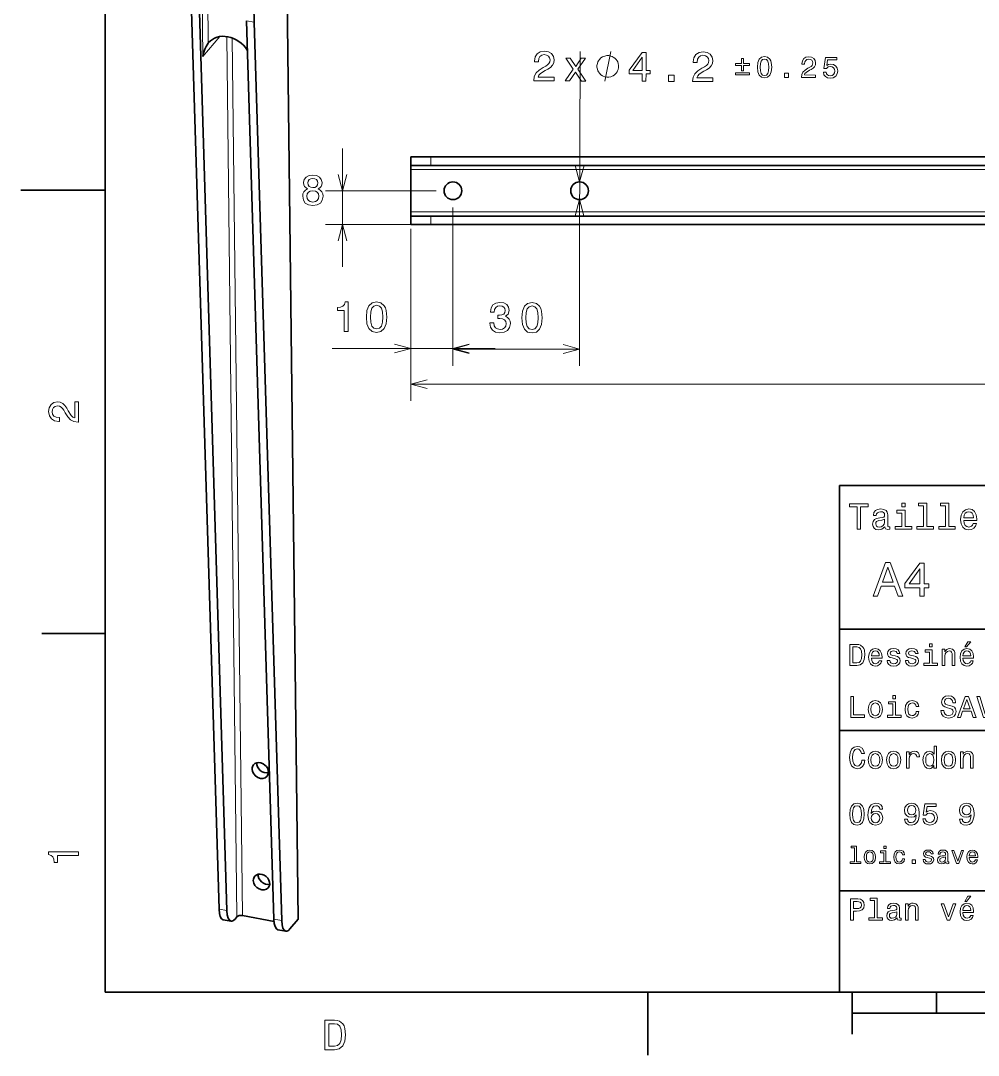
# Model space of a CAD drawing. Extents: x 0 to 297, y 0 to 210.
# Drawn here: x 0 to 113.5, y 2.5 to 125.1 of the extents above; entities that cross this region are included whole.
import ezdxf

# ---------------------------------------------------------------- set-up
doc = ezdxf.new("R2010")
doc.units = 0

msp = doc.modelspace()

# ---------------------------------------------------------------- linework, layer by layer
at = {"color": 7, "lineweight": 35}
for p, q in [((10, 200), (10, 10)), ((32.856327, 18.620171), (31.555763, 130.494446)), ((20.242847, 126.279114), (23.504005, 19.819054)), ((24.431332, 19.650246), (21.170172, 126.110298)), ((26.734121, 125.097412), (29.995281, 18.63736)), ((27.661446, 124.928604), (30.922606, 18.468544)), ((172.163895, 108.948166), (48.603806, 108.948166)), ((48.603806, 107.948166), (172.163895, 107.948166)), ((172.163895, 101.948166), (48.603806, 101.948166)), ((172.163895, 100.948166), (48.603806, 100.948166)), ((97, 10), (97, 70)), ((97, 70), (287, 70)), ((97, 53), (162, 53)), ((97, 41), (162, 41)), ((97, 22), (162, 22)), ((10, 10), (287, 10)), ((97, 10), (287, 10)), ((98.5, 7.5), (198.5, 7.5))]:
    msp.add_line(p, q, dxfattribs=at)
at = {"color": 7, "lineweight": 13, "ltscale": 0.347411}
msp.add_line((21.4259, 134.738647), (21.587439, 120.843155), dxfattribs=at)
at = {"color": 7, "lineweight": 13, "ltscale": 0.274851}
msp.add_line((22.093382, 133.433807), (22.22118, 122.440514), dxfattribs=at)
at = {"color": 7, "lineweight": 13, "ltscale": 0.023564}
for p, q in [((27.661446, 124.928604), (26.734121, 125.097412)), ((24.431332, 19.650246), (23.504005, 19.819054)), ((30.922606, 18.468544), (29.995281, 18.63736))]:
    msp.add_line(p, q, dxfattribs=at)
at = {"color": 7, "lineweight": 13, "ltscale": 0.077708}
msp.add_line((23.594172, 123.216911), (21.587439, 120.843155), dxfattribs=at)
at = {"color": 7, "lineweight": 13}
for p, q in [((24.40427, 123.219917), (25.616819, 18.916779)), ((25.058506, 123.054474), (26.26754, 19.053642)), ((66.185791, 98.898224), (66.282204, 121.449287)), ((165.711655, 107.448166), (46.211655, 107.448166)), ((46.211655, 102.448166), (165.711655, 102.448166)), ((46.211655, 100.448166), (46.211655, 80.039619)), ((209.211655, 82.039619), (46.211655, 82.039619))]:
    msp.add_line(p, q, dxfattribs=at)
at = {"color": 7, "lineweight": 13, "ltscale": 0.35}
msp.add_line((38.131149, 95.948166), (38.131149, 109.948166), dxfattribs=at)
at = {"color": 7, "lineweight": 35, "ltscale": 0.059804}
for p, q in [((48.603806, 108.948166), (46.211655, 108.948166)), ((46.211655, 107.948166), (48.603806, 107.948166)), ((48.603806, 101.948166), (46.211655, 101.948166)), ((48.603806, 100.948166), (46.211655, 100.948166))]:
    msp.add_line(p, q, dxfattribs=at)
at = {"color": 7, "lineweight": 35, "ltscale": 0.025}
for p, q in [((46.211655, 107.948166), (46.211655, 108.948166)), ((46.211655, 100.948166), (46.211655, 101.948166))]:
    msp.add_line(p, q, dxfattribs=at)
at = {"color": 7, "lineweight": 35, "ltscale": 0.0125}
for p, q in [((46.211655, 107.448166), (46.211655, 107.948166)), ((46.211655, 101.948166), (46.211655, 102.448166))]:
    msp.add_line(p, q, dxfattribs=at)
at = {"color": 7, "lineweight": 13, "ltscale": 0.025}
for p, q in [((48.603806, 107.948166), (48.603806, 108.948166)), ((48.603806, 100.948166), (48.603806, 101.948166))]:
    msp.add_line(p, q, dxfattribs=at)
at = {"color": 7, "lineweight": 35, "ltscale": 0.125}
for p, q in [((46.211655, 102.448166), (46.211655, 107.448166)), ((98.5, 10), (98.5, 5))]:
    msp.add_line(p, q, dxfattribs=at)
at = {"color": 7, "lineweight": 35, "ltscale": 0.25}
msp.add_line((10, 105), (0, 105), dxfattribs=at)
at = {"color": 7, "lineweight": 13, "ltscale": 0.327013}
msp.add_line((49.211655, 104.948166), (36.131149, 104.948166), dxfattribs=at)
at = {"color": 7, "lineweight": 13, "ltscale": 0.467152}
msp.add_line((51.211655, 102.948166), (51.211655, 84.262085), dxfattribs=at)
at = {"color": 7, "lineweight": 13, "ltscale": 0.468916}
for p, q in [((51.211655, 102.948166), (51.211655, 84.191544)), ((66.211655, 102.948166), (66.211655, 84.191544))]:
    msp.add_line(p, q, dxfattribs=at)
at = {"color": 7, "lineweight": 13, "ltscale": 0.261816}
msp.add_line((46.603806, 100.948166), (36.131149, 100.948166), dxfattribs=at)
at = {"color": 7, "lineweight": 13, "ltscale": 0.404652}
msp.add_line((46.211655, 100.448166), (46.211655, 84.262085), dxfattribs=at)
at = {"color": 7, "lineweight": 13, "ltscale": 0.482454}
msp.add_line((56.211655, 86.262085), (36.913483, 86.262085), dxfattribs=at)
at = {"color": 7, "lineweight": 13, "ltscale": 0.375}
msp.add_line((66.211655, 86.191544), (51.211655, 86.191544), dxfattribs=at)
at = {"color": 7, "lineweight": 35, "ltscale": 0.1875}
for p, q in [((10, 52.5), (2.5, 52.5)), ((74.300003, 10), (74.300003, 2.5))]:
    msp.add_line(p, q, dxfattribs=at)
at = {"color": 7, "lineweight": 35, "ltscale": 0.023564}
for p, q in [((24.916933, 18.390968), (23.989609, 18.559784)), ((31.408209, 17.209274), (30.480885, 17.37809))]:
    msp.add_line(p, q, dxfattribs=at)
at = {"color": 7, "lineweight": 35, "ltscale": 0.008774}
msp.add_line((25.390245, 18.648766), (25.616819, 18.916779), dxfattribs=at)
at = {"color": 7, "lineweight": 35, "ltscale": 0.095134}
msp.add_line((30.011372, 18.372101), (26.26754, 19.053642), dxfattribs=at)
at = {"color": 7, "lineweight": 35, "ltscale": 0.037748}
msp.add_line((31.881519, 17.467072), (32.856327, 18.620171), dxfattribs=at)
at = {"color": 7, "lineweight": 35, "ltscale": 0.0625}
msp.add_line((108.5, 10), (108.5, 7.5), dxfattribs=at)
at = {"color": 7, "lineweight": 35}
msp.add_lwpolyline([(22.22118, 122.440514), (22.084684, 122.247276), (21.960712, 122.032837), (21.815189, 121.715347), (21.700294, 121.379311), (21.6341, 121.113838), (21.587439, 120.843155)], dxfattribs=at)
at = {"color": 7, "lineweight": 13}
for points in [[(60.7827, 117.972771), (63.188301, 117.962486), (63.190155, 118.396194), (61.288872, 118.404327), (61.39579, 118.6409), (61.578186, 118.836807), (62.139511, 119.192482), (62.437706, 119.342506), (62.771484, 119.557938), (63.00959, 119.80909), (63.147026, 120.106049), (63.198906, 120.443726), (63.114983, 120.867722), (62.879379, 121.201584), (62.517174, 121.414955), (62.048477, 121.492607), (61.563965, 121.408943), (61.194801, 121.173485), (60.956154, 120.796257), (60.873329, 120.297333), (60.873032, 120.226723), (61.331955, 120.224762), (61.33213, 120.265106), (61.378983, 120.607849), (61.516228, 120.859428), (61.733772, 121.019882), (62.021477, 121.074127), (62.313766, 121.022446), (62.530083, 120.895439), (62.670448, 120.698151), (62.719826, 120.450821), (62.683533, 120.218987), (62.586868, 120.022713), (62.424751, 119.851929), (62.202209, 119.701584), (61.903969, 119.541473), (61.408401, 119.230911), (61.058998, 118.899551), (60.850502, 118.496979), (60.782768, 117.9879)], [(79.593292, 117.892349), (81.998894, 117.882065), (82.000748, 118.315781), (80.099464, 118.323906), (80.206383, 118.560486), (80.388779, 118.756393), (80.950104, 119.112068), (81.248299, 119.262085), (81.582077, 119.477524), (81.820183, 119.728668), (81.957619, 120.025635), (82.009499, 120.363312), (81.925575, 120.787308), (81.689972, 121.12117), (81.327766, 121.334534), (80.85907, 121.412186), (80.374557, 121.328522), (80.005394, 121.093063), (79.766747, 120.715843), (79.683922, 120.216911), (79.683624, 120.146309), (80.142548, 120.144348), (80.142723, 120.184692), (80.189575, 120.527435), (80.32682, 120.779007), (80.544365, 120.939461), (80.832069, 120.993713), (81.124359, 120.942024), (81.340675, 120.815018), (81.481041, 120.617737), (81.530418, 120.370399), (81.494125, 120.138565), (81.397461, 119.942291), (81.235344, 119.771515), (81.012802, 119.62117), (80.714561, 119.46106), (80.218994, 119.15049), (79.869591, 118.81913), (79.661095, 118.416557), (79.593361, 117.907478)], [(65.028053, 117.95462), (65.728516, 119.005669), (66.440147, 117.948586), (66.974724, 117.946297), (66.012405, 119.347397), (66.930824, 120.654724), (66.41642, 120.656921), (65.751556, 119.676323), (65.095108, 120.662567), (64.570618, 120.66481), (65.462677, 119.344704), (64.508606, 117.956841)], [(70.841339, 119.679779), (70.841835, 119.796448), (70.7845, 120.030029), (70.726921, 120.205276), (70.669083, 120.322189), (70.553169, 120.497688), (70.378914, 120.673431), (70.204414, 120.790848), (70.087997, 120.849678), (69.913254, 120.90876), (69.680168, 120.968094), (69.563507, 120.96859), (69.446838, 120.969086), (69.213257, 120.911751), (69.03801, 120.854172), (68.921097, 120.796333), (68.745598, 120.68042), (68.569855, 120.506165), (68.452438, 120.331665), (68.393608, 120.215248), (68.334526, 120.040504), (68.275192, 119.807419), (68.274696, 119.690758), (68.2742, 119.574089), (68.331535, 119.340508), (68.389114, 119.16526), (68.446953, 119.048347), (68.562866, 118.872849), (68.737122, 118.697105), (68.911621, 118.579689), (69.028038, 118.520859), (69.202782, 118.461777), (69.435867, 118.402443), (69.552528, 118.401947), (69.669197, 118.401451), (69.902779, 118.458786), (70.078026, 118.516365), (70.194939, 118.574203), (70.370438, 118.690117), (70.546188, 118.864372), (70.663597, 119.038872), (70.722427, 119.155289), (70.781509, 119.330032), (70.840843, 119.563118)], [(73.629219, 117.917847), (74.083107, 117.915901), (74.086815, 118.783333), (74.58609, 118.781197), (74.587814, 119.184654), (74.088539, 119.18679), (74.097748, 121.340225), (73.638817, 121.342186), (72.096657, 119.235649), (72.094757, 118.791847), (73.632927, 118.785271)], [(72.520111, 119.193489), (73.641357, 120.757156), (73.634651, 119.188728)], [(85.386383, 119.162186), (85.629967, 119.161148), (85.632584, 119.771873), (86.331566, 119.76889), (86.332588, 120.008942), (85.633606, 120.011932), (85.6362, 120.619133), (85.392616, 120.620171), (85.390022, 120.01297), (84.691032, 120.015961), (84.69001, 119.775902), (85.388992, 119.772919)], [(87.276169, 119.581276), (87.326759, 119.026802), (87.49099, 118.630707), (87.75473, 118.389519), (88.121536, 118.310287), (88.485481, 118.386398), (88.751274, 118.62532), (88.915359, 119.020012), (88.974213, 119.574013), (88.920082, 120.124969), (88.853943, 120.344131), (88.759399, 120.524582), (88.495659, 120.76577), (88.132393, 120.848518), (87.7649, 120.76889), (87.499092, 120.526436), (87.331482, 120.13176)], [(87.615074, 119.579826), (87.645142, 120.006859), (87.734711, 120.313614), (87.894341, 120.492973), (88.131134, 120.555511), (88.363861, 120.490967), (88.52195, 120.310249), (88.608894, 120.002739), (88.635307, 119.575462), (88.605225, 119.144897), (88.515656, 118.838142), (88.356026, 118.658783), (88.12278, 118.599762), (87.886505, 118.660789), (87.728416, 118.841507), (87.641472, 119.149017)], [(92.490845, 118.362213), (94.174759, 118.355011), (94.176056, 118.658615), (92.845161, 118.664307), (92.920006, 118.82991), (93.047684, 118.967041), (93.440613, 119.216011), (93.649345, 119.32103), (93.882988, 119.471832), (94.049667, 119.647636), (94.145874, 119.855515), (94.182182, 120.091888), (94.123436, 120.38868), (93.958511, 120.622383), (93.704971, 120.771744), (93.376884, 120.826096), (93.037727, 120.767532), (92.779312, 120.602715), (92.612259, 120.338654), (92.554283, 119.989403), (92.55407, 119.93998), (92.87532, 119.938606), (92.875443, 119.96685), (92.908241, 120.206772), (93.004311, 120.382874), (93.156593, 120.495193), (93.357986, 120.533165), (93.562584, 120.496986), (93.714012, 120.408081), (93.812263, 120.269981), (93.846832, 120.096848), (93.821426, 119.934563), (93.753761, 119.797173), (93.640282, 119.677628), (93.484497, 119.572388), (93.275734, 119.460312), (92.928833, 119.242912), (92.68425, 119.010956), (92.538307, 118.729156), (92.490891, 118.372803)], [(95.094643, 118.990067), (95.171066, 118.700256), (95.343086, 118.473579), (95.596657, 118.331284), (95.921211, 118.276939), (96.278038, 118.338959), (96.557663, 118.51075), (96.735352, 118.785355), (96.803932, 119.138092), (96.745323, 119.46666), (96.576973, 119.72509), (96.31292, 119.892143), (95.970741, 119.953621), (95.705795, 119.912392), (95.500542, 119.796768), (95.602211, 120.456497), (96.6754, 120.451904), (96.676636, 120.741386), (95.36692, 120.746986), (95.167206, 119.448692), (95.449623, 119.447487), (95.65509, 119.612534), (95.91658, 119.671425), (96.142349, 119.63163), (96.31485, 119.517921), (96.423546, 119.344475), (96.461426, 119.121902), (96.421646, 118.899666), (96.307938, 118.727165), (96.134491, 118.618469), (95.911919, 118.580589), (95.724922, 118.606102), (95.580528, 118.687912), (95.475166, 118.815453), (95.422951, 118.988663)], [(84.686371, 118.925117), (84.685333, 118.681534), (86.326889, 118.674515), (86.327927, 118.918106)], [(76.739861, 117.904549), (77.435814, 117.901573), (77.439026, 118.653008), (76.743073, 118.655983)], [(90.493446, 118.37075), (90.980614, 118.368668), (90.982864, 118.894676), (90.495689, 118.896759)], [(33.987793, 105.170876), (33.730591, 105.029671), (33.554077, 104.832977), (33.443115, 104.585861), (33.407822, 104.288315), (33.48851, 103.839462), (33.720505, 103.491486), (34.09874, 103.269577), (34.613144, 103.183846), (35.122513, 103.269577), (35.500763, 103.491486), (35.732742, 103.839462), (35.818481, 104.288315), (35.778137, 104.585861), (35.672226, 104.832977), (35.490677, 105.029671), (35.23851, 105.170876), (35.440247, 105.291916), (35.581451, 105.458344), (35.667191, 105.660072), (35.697449, 105.907188), (35.616745, 106.265259), (35.404938, 106.552719), (35.061996, 106.739319), (34.613144, 106.809929), (34.159256, 106.739319), (33.816315, 106.552719), (33.599457, 106.265259), (33.523819, 105.907188), (33.549026, 105.660072), (33.634766, 105.458344)], [(34.002914, 105.866844), (34.043259, 106.088745), (34.164307, 106.260216), (34.355942, 106.366119), (34.613144, 106.406471), (34.865311, 106.366119), (35.056961, 106.260216), (35.177994, 106.088745), (35.223373, 105.866844), (35.177994, 105.6399), (35.056961, 105.463387), (34.865311, 105.347389), (34.613144, 105.312088), (34.355942, 105.352432), (34.164307, 105.463387), (34.043259, 105.6399)], [(33.891968, 104.298401), (33.937363, 104.565689), (34.083618, 104.767418), (34.310562, 104.898544), (34.613144, 104.943932), (34.910706, 104.898544), (35.13765, 104.767418), (35.283905, 104.565689), (35.334335, 104.298401), (35.283905, 104.010933), (35.13765, 103.794075), (34.910706, 103.652863), (34.613144, 103.607475), (34.310562, 103.652863), (34.083618, 103.794075), (33.937363, 104.010933)], [(38.340714, 88.262085), (38.799652, 88.262085), (38.799652, 91.787308), (38.456711, 91.787308), (38.365936, 91.479668), (38.184372, 91.272896), (37.906998, 91.151855), (37.523712, 91.111511), (37.523712, 90.753441), (38.340714, 90.753441)], [(40.952103, 89.971741), (41.02774, 89.179955), (41.264786, 88.615112), (41.643021, 88.272171), (42.167511, 88.161224), (42.686966, 88.272171), (43.065216, 88.615112), (43.297195, 89.179955), (43.377899, 89.971741), (43.297195, 90.758484), (43.201385, 91.071167), (43.065216, 91.328369), (42.686966, 91.67131), (42.167511, 91.787308), (41.643021, 91.67131), (41.264786, 91.323326), (41.02774, 90.758484)], [(41.436249, 89.971741), (41.476593, 90.58197), (41.602676, 91.020737), (41.82962, 91.277939), (42.167511, 91.368713), (42.500366, 91.277939), (42.72731, 91.020737), (42.853394, 90.58197), (42.893738, 89.971741), (42.853394, 89.356468), (42.72731, 88.917709), (42.500366, 88.6605), (42.167511, 88.574768), (41.82962, 88.6605), (41.602676, 88.917709), (41.476593, 89.356468)], [(55.572746, 89.29097), (55.572746, 89.255669), (55.653442, 88.771515), (55.890472, 88.408401), (56.263672, 88.176414), (56.757904, 88.090683), (57.282402, 88.176414), (57.675774, 88.398315), (57.927933, 88.751343), (58.018715, 89.205238), (57.978371, 89.502785), (57.867416, 89.744858), (57.68586, 89.931458), (57.443787, 90.067627), (57.771599, 90.339958), (57.887589, 90.773682), (57.811943, 91.167053), (57.595085, 91.4646), (57.242058, 91.651199), (56.757904, 91.716766), (56.304016, 91.63607), (55.956032, 91.414169), (55.729088, 91.061142), (55.653442, 90.592125), (55.653442, 90.556824), (56.102287, 90.556824), (56.142632, 90.879585), (56.273758, 91.111572), (56.485573, 91.252785), (56.783119, 91.303215), (57.045372, 91.262871), (57.237015, 91.156967), (57.353004, 90.985497), (57.398399, 90.75351), (57.353004, 90.506386), (57.231972, 90.339958), (57.020157, 90.239098), (56.732689, 90.208839), (56.536003, 90.213882), (56.536003, 89.815468), (56.783119, 89.825554), (57.100845, 89.780167), (57.337875, 89.659126), (57.479088, 89.46244), (57.529518, 89.205238), (57.474045, 88.912727), (57.327789, 88.695869), (57.095802, 88.5597), (56.78817, 88.514313), (56.470444, 88.564743), (56.238457, 88.716042), (56.092201, 88.958115), (56.036728, 89.29097)], [(59.36425, 89.901199), (59.439896, 89.109413), (59.676926, 88.544571), (60.055168, 88.20163), (60.579666, 88.090683), (61.099113, 88.20163), (61.477356, 88.544571), (61.709351, 89.109413), (61.790039, 89.901199), (61.709351, 90.687943), (61.613525, 91.000626), (61.477356, 91.257828), (61.099113, 91.600769), (60.579666, 91.716766), (60.055168, 91.600769), (59.676926, 91.252785), (59.439896, 90.687943)], [(59.848396, 89.901199), (59.888741, 90.511429), (60.014824, 90.950195), (60.241768, 91.207397), (60.579666, 91.298172), (60.912521, 91.207397), (61.139465, 90.950195), (61.265541, 90.511429), (61.305893, 89.901199), (61.265541, 89.285927), (61.139465, 88.847168), (60.912521, 88.589958), (60.579666, 88.504227), (60.241768, 88.589958), (60.014824, 88.847168), (59.888741, 89.285927)], [(6.833213, 77.519447), (6.833213, 79.925072), (6.399496, 79.925072), (6.399496, 78.023773), (6.162464, 78.129684), (5.965778, 78.311241), (5.607709, 78.871033), (5.456412, 79.168587), (5.239553, 79.501442), (4.987392, 79.738472), (4.689842, 79.874641), (4.351945, 79.925072), (3.928314, 79.839333), (3.595461, 79.602303), (3.383646, 79.239189), (3.307997, 78.770172), (3.393732, 78.286018), (3.630764, 77.91787), (4.009006, 77.680832), (4.508286, 77.600143), (4.578891, 77.600143), (4.578891, 78.059074), (4.538545, 78.059074), (4.195605, 78.104462), (3.943444, 78.240631), (3.782061, 78.457489), (3.726585, 78.744957), (3.777017, 79.03746), (3.903098, 79.254318), (4.099784, 79.395531), (4.346902, 79.445961), (4.578891, 79.41066), (4.775577, 79.314842), (4.947046, 79.153458), (5.098343, 78.931557), (5.259727, 78.634003), (5.572406, 78.139771), (5.90526, 77.791786), (6.308718, 77.585014), (6.818084, 77.519447)], [(99.102303, 64.837173), (99.5, 64.837173), (99.5, 67.47406), (100.407784, 67.47406), (100.407784, 67.837173), (98.190201, 67.837173), (98.190201, 67.47406), (99.102303, 67.47406)], [(104.786743, 67.940918), (104.384727, 67.940918), (104.384727, 67.508644), (104.786743, 67.508644)], [(106.969742, 67.621033), (106.969742, 65.157059), (106.187317, 65.157059), (106.187317, 64.837173), (108.128242, 64.837173), (108.128242, 65.157059), (107.350143, 65.157059), (107.350143, 67.940918), (106.373199, 67.940918), (106.373199, 67.621033)], [(109.572044, 67.621033), (109.572044, 65.157059), (108.789627, 65.157059), (108.789627, 64.837173), (110.730545, 64.837173), (110.730545, 65.157059), (109.952454, 65.157059), (109.952454, 67.940918), (108.975502, 67.940918), (108.975502, 67.621033)], [(102.387611, 65.139771), (102.387611, 65.126801), (102.409225, 64.979828), (102.47406, 64.876076), (102.746399, 64.793945), (102.958214, 64.828529), (102.958214, 65.122475), (102.867432, 65.109505), (102.746399, 65.165703), (102.724785, 65.338615), (102.724785, 66.540344), (102.672913, 66.84726), (102.521614, 67.0634), (102.257927, 67.193085), (101.886169, 67.240631), (101.523056, 67.188759), (101.255043, 67.041786), (101.086456, 66.812675), (101.030258, 66.510086), (101.030258, 66.484146), (101.371758, 66.484146), (101.402016, 66.665703), (101.497116, 66.795387), (101.65274, 66.873199), (101.873199, 66.903458), (102.085014, 66.881844), (102.236313, 66.817001), (102.327087, 66.704605), (102.357346, 66.548988), (102.340057, 66.367432), (102.270897, 66.276657), (102.097984, 66.233429), (101.773773, 66.198845), (101.402016, 66.121033), (101.138329, 65.982704), (100.982712, 65.766571), (100.935158, 65.446686), (100.978386, 65.161385), (101.112389, 64.949562), (101.328529, 64.815559), (101.626801, 64.768013), (102.028816, 64.858788)], [(104.773773, 65.157059), (104.773773, 67.080688), (103.796829, 67.080688), (103.796829, 66.756485), (104.393372, 66.756485), (104.393372, 65.157059), (103.615273, 65.157059), (103.615273, 64.837173), (105.560516, 64.837173), (105.560516, 65.157059)], [(111.750717, 65.887604), (113.272339, 65.887604), (113.276657, 66.064842), (113.207497, 66.561958), (113.017288, 66.933716), (112.714699, 67.158501), (112.312683, 67.240631), (111.919312, 67.154175), (111.616714, 66.912102), (111.422188, 66.51873), (111.353027, 66), (111.41787, 65.4683), (111.612396, 65.079247), (111.91066, 64.837173), (112.299713, 64.755043), (112.636887, 64.811234), (112.913544, 64.958214), (113.116714, 65.191643), (113.233429, 65.502876), (112.857346, 65.502876), (112.779541, 65.329971), (112.667145, 65.200287), (112.34726, 65.096542), (112.100868, 65.144089), (111.914986, 65.295387), (111.793945, 65.541786), (111.750717, 65.874634)], [(111.750717, 66.207489), (111.798271, 66.50576), (111.914986, 66.726219), (112.092216, 66.860229), (112.325653, 66.907776), (112.554756, 66.860229), (112.731987, 66.726219), (112.840057, 66.50576), (112.878967, 66.207489)], [(102.344383, 65.649857), (102.292511, 65.425072), (102.154182, 65.252159), (101.946686, 65.139771), (101.691643, 65.100861), (101.527374, 65.122475), (101.41066, 65.191643), (101.337173, 65.312675), (101.315559, 65.481262), (101.332855, 65.632561), (101.402016, 65.740631), (101.678673, 65.861671), (102.028816, 65.913544), (102.344383, 66.017288)], [(100.982712, 56.9049), (101.51297, 56.9049), (101.933716, 58.080692), (103.530258, 58.080692), (103.951012, 56.9049), (104.492798, 56.9049), (103.028816, 60.910664), (102.440926, 60.910664)], [(102.118156, 58.570606), (102.734871, 60.334293), (103.351585, 58.570606)], [(106.521614, 56.9049), (107.040344, 56.9049), (107.040344, 57.896255), (107.610954, 57.896255), (107.610954, 58.357349), (107.040344, 58.357349), (107.040344, 60.818443), (106.515854, 60.818443), (104.763687, 58.403458), (104.763687, 57.896255), (106.521614, 57.896255)], [(105.247841, 58.357349), (106.521614, 60.149857), (106.521614, 58.357349)], [(111.84726, 50.88797), (112.059799, 50.88797), (112.560516, 51.500362), (112.207489, 51.500362)], [(99.080688, 51.190563), (98.248558, 51.190563), (98.248558, 48.690563), (99.080688, 48.690563), (99.473343, 48.769814), (99.765129, 49.011169), (99.945244, 49.40382), (100.010086, 49.940563), (99.952446, 50.488113), (99.880402, 50.70425), (99.779541, 50.877163), (99.487755, 51.111313), (99.296829, 51.168949)], [(99.055473, 50.891571), (99.329254, 50.837536), (99.516571, 50.671829), (99.628242, 50.376442), (99.664268, 49.940563), (99.624641, 49.519093), (99.51297, 49.223705), (99.322044, 49.047192), (99.055473, 48.989555), (98.583572, 48.989555), (98.583572, 50.891571)], [(100.784584, 49.565922), (102.052597, 49.565922), (102.056198, 49.713619), (101.998558, 50.127884), (101.840057, 50.437683), (101.587898, 50.625), (101.252884, 50.693443), (100.925072, 50.621399), (100.672913, 50.41967), (100.510803, 50.091862), (100.453171, 49.659584), (100.507202, 49.216499), (100.669312, 48.892292), (100.91787, 48.690563), (101.242073, 48.62212), (101.523056, 48.668949), (101.753601, 48.791428), (101.922913, 48.98595), (102.020172, 49.245319), (101.706772, 49.245319), (101.64193, 49.101227), (101.548271, 48.993156), (101.2817, 48.9067), (101.07637, 48.946327), (100.921471, 49.072407), (100.820602, 49.27774), (100.784584, 49.555115)], [(100.784584, 49.832493), (100.824211, 50.081055), (100.921471, 50.264771), (101.069168, 50.376442), (101.263687, 50.416069), (101.454613, 50.376442), (101.602303, 50.264771), (101.69236, 50.081055), (101.724785, 49.832493)], [(103.623199, 49.818085), (103.317001, 49.890129), (103.090057, 49.972984), (103.014412, 50.142292), (103.036026, 50.261169), (103.111671, 50.347622), (103.234146, 50.401657), (103.41066, 50.423271), (103.579971, 50.401657), (103.713257, 50.336815), (103.799713, 50.239555), (103.835732, 50.109871), (104.145531, 50.109871), (104.145531, 50.117077), (104.091499, 50.351227), (103.943802, 50.534943), (103.713257, 50.650219), (103.41066, 50.693443), (103.104469, 50.650219), (102.881126, 50.531342), (102.740631, 50.354828), (102.697403, 50.131485), (102.729828, 49.915348), (102.830688, 49.76405), (102.996399, 49.655983), (103.237755, 49.580334), (103.590775, 49.493877), (103.806915, 49.40382), (103.864555, 49.331772), (103.886169, 49.223705), (103.853745, 49.09042), (103.767288, 48.989555), (103.626801, 48.924713), (103.439484, 48.903099), (103.241356, 48.924713), (103.09726, 49.000362), (103, 49.122841), (102.960373, 49.292149), (102.654175, 49.292149), (102.704613, 49.003963), (102.852303, 48.795029), (103.086456, 48.668949), (103.41066, 48.62212), (103.749283, 48.668949), (103.997841, 48.795029), (104.149139, 48.996758), (104.203171, 49.259727), (104.163544, 49.486671), (104.051872, 49.641571), (103.868156, 49.742435)], [(105.791786, 49.818085), (105.485588, 49.890129), (105.258644, 49.972984), (105.182999, 50.142292), (105.204613, 50.261169), (105.280258, 50.347622), (105.40274, 50.401657), (105.579254, 50.423271), (105.748558, 50.401657), (105.881844, 50.336815), (105.9683, 50.239555), (106.004326, 50.109871), (106.314117, 50.109871), (106.314117, 50.117077), (106.260086, 50.351227), (106.112396, 50.534943), (105.881844, 50.650219), (105.579254, 50.693443), (105.273056, 50.650219), (105.049713, 50.531342), (104.909225, 50.354828), (104.865997, 50.131485), (104.898415, 49.915348), (104.999283, 49.76405), (105.164986, 49.655983), (105.406342, 49.580334), (105.759369, 49.493877), (105.975502, 49.40382), (106.033142, 49.331772), (106.054756, 49.223705), (106.022339, 49.09042), (105.935883, 48.989555), (105.795387, 48.924713), (105.60807, 48.903099), (105.409943, 48.924713), (105.265854, 49.000362), (105.168587, 49.122841), (105.12896, 49.292149), (104.822769, 49.292149), (104.873199, 49.003963), (105.020897, 48.795029), (105.255043, 48.668949), (105.579254, 48.62212), (105.91787, 48.668949), (106.166428, 48.795029), (106.317726, 48.996758), (106.371758, 49.259727), (106.33213, 49.486671), (106.220459, 49.641571), (106.036743, 49.742435)], [(107.981987, 48.957134), (107.981987, 50.560158), (107.16787, 50.560158), (107.16787, 50.289986), (107.664986, 50.289986), (107.664986, 48.957134), (107.016571, 48.957134), (107.016571, 48.690563), (108.637611, 48.690563), (108.637611, 48.957134)], [(107.992798, 51.27702), (107.657784, 51.27702), (107.657784, 50.916786), (107.992798, 50.916786)], [(109.181557, 48.690563), (109.498558, 48.690563), (109.498558, 49.807278), (109.530983, 50.063042), (109.635445, 50.250362), (109.797546, 50.365635), (110.013687, 50.408863), (110.1866, 50.372841), (110.29467, 50.275578), (110.348701, 50.113472), (110.366714, 49.897335), (110.366714, 48.690563), (110.683716, 48.690563), (110.683716, 49.962177), (110.669312, 50.217941), (110.604469, 50.430477), (110.39193, 50.625), (110.060516, 50.693443), (109.876801, 50.668228), (109.721901, 50.599785), (109.588615, 50.484512), (109.484146, 50.329613), (109.484146, 50.625), (109.181557, 50.625)], [(111.627518, 49.565922), (112.895531, 49.565922), (112.899132, 49.713619), (112.841499, 50.127884), (112.682999, 50.437683), (112.430832, 50.625), (112.095825, 50.693443), (111.768013, 50.621399), (111.515854, 50.41967), (111.353745, 50.091862), (111.296112, 49.659584), (111.350143, 49.216499), (111.512245, 48.892292), (111.760803, 48.690563), (112.085014, 48.62212), (112.365997, 48.668949), (112.596542, 48.791428), (112.765854, 48.98595), (112.863113, 49.245319), (112.549713, 49.245319), (112.484871, 49.101227), (112.391212, 48.993156), (112.124641, 48.9067), (111.919312, 48.946327), (111.764412, 49.072407), (111.663544, 49.27774), (111.627518, 49.555115)], [(111.627518, 49.832493), (111.667145, 50.081055), (111.764412, 50.264771), (111.912102, 50.376442), (112.106628, 50.416069), (112.297546, 50.376442), (112.445244, 50.264771), (112.535301, 50.081055), (112.567726, 49.832493)], [(98.353027, 42.530979), (99.959656, 42.530979), (99.959656, 42.833572), (98.684441, 42.833572), (98.684441, 45.030979), (98.353027, 45.030979)], [(100.413544, 43.496399), (100.471184, 43.056915), (100.636887, 42.732708), (100.899857, 42.530979), (101.252884, 42.462536), (101.602303, 42.530979), (101.865273, 42.729107), (102.030983, 43.053314), (102.092216, 43.496399), (102.030983, 43.935879), (101.865273, 44.263687), (101.602303, 44.461815), (101.252884, 44.533859), (100.899857, 44.461815), (100.636887, 44.260086), (100.471184, 43.935879)], [(100.737755, 43.5), (100.770172, 43.824207), (100.87104, 44.058357), (101.033142, 44.20245), (101.252884, 44.25288), (101.469017, 44.20245), (101.631126, 44.061958), (101.731987, 43.824207), (101.768013, 43.5), (101.731987, 43.172188), (101.631126, 42.934437), (101.469017, 42.790344), (101.252884, 42.743515), (101.033142, 42.790344), (100.87104, 42.934437), (100.770172, 43.172188)], [(103.644814, 42.79755), (103.644814, 44.400574), (102.830688, 44.400574), (102.830688, 44.130402), (103.327812, 44.130402), (103.327812, 42.79755), (102.679398, 42.79755), (102.679398, 42.530979), (104.30043, 42.530979), (104.30043, 42.79755)], [(103.655617, 45.117435), (103.320602, 45.117435), (103.320602, 44.757202), (103.655617, 44.757202)], [(106.07637, 43.824207), (106.389771, 43.824207), (106.324928, 44.112392), (106.170029, 44.339336), (105.928673, 44.479828), (105.615273, 44.533859), (105.269455, 44.461815), (105.006485, 44.260086), (104.840775, 43.932278), (104.783142, 43.492794), (104.837173, 43.056915), (104.999283, 42.732708), (105.255043, 42.530979), (105.604469, 42.462536), (105.914268, 42.516571), (106.155617, 42.667866), (106.321327, 42.905621), (106.393372, 43.222622), (106.090775, 43.222622), (106.036743, 43.020893), (105.935883, 42.869595), (105.791786, 42.775936), (105.615273, 42.747116), (105.395531, 42.793949), (105.23703, 42.938038), (105.139771, 43.172188), (105.107346, 43.503601), (105.139771, 43.827808), (105.240631, 44.061958), (105.40274, 44.206051), (105.615273, 44.256485), (105.802597, 44.224064), (105.943085, 44.141209), (106.036743, 44.004322)], [(109.35807, 43.355907), (109.030258, 43.355907), (109.102303, 42.974064), (109.282425, 42.693085), (109.559799, 42.523773), (109.934441, 42.462536), (110.305473, 42.520172), (110.582855, 42.678673), (110.759369, 42.927231), (110.824203, 43.255043), (110.770172, 43.55043), (110.618874, 43.741352), (110.373917, 43.867435), (110.046112, 43.961094), (109.765129, 44.029537), (109.581413, 44.108788), (109.476944, 44.224064), (109.444527, 44.404179), (109.476944, 44.56628), (109.570602, 44.688759), (109.714699, 44.771614), (109.912827, 44.80043), (110.114555, 44.764408), (110.273056, 44.667145), (110.377518, 44.505043), (110.427956, 44.285301), (110.755768, 44.285301), (110.755768, 44.292507), (110.698128, 44.631123), (110.528816, 44.883286), (110.262245, 45.041786), (109.902016, 45.095821), (109.577812, 45.041786), (109.325645, 44.890488), (109.163544, 44.656338), (109.105911, 44.353745), (109.15274, 44.083572), (109.289627, 43.899857), (109.505768, 43.777378), (109.801155, 43.683716), (110.092941, 43.600864), (110.312683, 43.521614), (110.445969, 43.406338), (110.492798, 43.219021), (110.44957, 43.028099), (110.337898, 42.884007), (110.168587, 42.793949), (109.948845, 42.765129), (109.703888, 42.804756), (109.516571, 42.920029), (109.397697, 43.107349)], [(111.000717, 42.530979), (111.33213, 42.530979), (111.5951, 43.26585), (112.592941, 43.26585), (112.855911, 42.530979), (113.194527, 42.530979), (112.279541, 45.03458), (111.912102, 45.03458)], [(111.710373, 43.572044), (112.095825, 44.674351), (112.48127, 43.572044)], [(114.891212, 45.03458), (114.264404, 42.905621), (113.619598, 45.03458), (113.277374, 45.03458), (114.08429, 42.530979), (114.444527, 42.530979), (115.233429, 45.03458)], [(99.66787, 37.460373), (99.595818, 37.15778), (99.476944, 36.941643), (99.311241, 36.808357), (99.116714, 36.765129), (98.882568, 36.829971), (98.698845, 37.024494), (98.57637, 37.341499), (98.536743, 37.780979), (98.57637, 38.216858), (98.695244, 38.537464), (98.87896, 38.731987), (99.116714, 38.80043), (99.289627, 38.764408), (99.437317, 38.663544), (99.552597, 38.501442), (99.631844, 38.278099), (99.97406, 38.278099), (99.865997, 38.620316), (99.678673, 38.879681), (99.422913, 39.041786), (99.116714, 39.099422), (98.734871, 39.009365), (98.443085, 38.757202), (98.25576, 38.342937), (98.190926, 37.780979), (98.25576, 37.219021), (98.443085, 36.804756), (98.734871, 36.548992), (99.116714, 36.462536), (99.451729, 36.530979), (99.721901, 36.721901), (99.912827, 37.035301), (100.013687, 37.460373)], [(100.413544, 37.496399), (100.471184, 37.056915), (100.636887, 36.732708), (100.899857, 36.530979), (101.252884, 36.462536), (101.602303, 36.530979), (101.865273, 36.729107), (102.030983, 37.053314), (102.092216, 37.496399), (102.030983, 37.935879), (101.865273, 38.263687), (101.602303, 38.461815), (101.252884, 38.533859), (100.899857, 38.461815), (100.636887, 38.260086), (100.471184, 37.935879)], [(100.737755, 37.5), (100.770172, 37.824207), (100.87104, 38.058357), (101.033142, 38.20245), (101.252884, 38.25288), (101.469017, 38.20245), (101.631126, 38.061958), (101.731987, 37.824207), (101.768013, 37.5), (101.731987, 37.172188), (101.631126, 36.934437), (101.469017, 36.790344), (101.252884, 36.743515), (101.033142, 36.790344), (100.87104, 36.934437), (100.770172, 37.172188)], [(102.58213, 37.496399), (102.639771, 37.056915), (102.805473, 36.732708), (103.068443, 36.530979), (103.421471, 36.462536), (103.770897, 36.530979), (104.033859, 36.729107), (104.19957, 37.053314), (104.260803, 37.496399), (104.19957, 37.935879), (104.033859, 38.263687), (103.770897, 38.461815), (103.421471, 38.533859), (103.068443, 38.461815), (102.805473, 38.260086), (102.639771, 37.935879)], [(102.906342, 37.5), (102.938759, 37.824207), (103.039627, 38.058357), (103.201729, 38.20245), (103.421471, 38.25288), (103.637611, 38.20245), (103.799713, 38.061958), (103.900574, 37.824207), (103.9366, 37.5), (103.900574, 37.172188), (103.799713, 36.934437), (103.637611, 36.790344), (103.421471, 36.743515), (103.201729, 36.790344), (103.039627, 36.934437), (102.938759, 37.172188)], [(104.963257, 36.530979), (105.280258, 36.530979), (105.280258, 37.636887), (105.312683, 37.903458), (105.409943, 38.094379), (105.568443, 38.209652), (105.780983, 38.249279), (105.939484, 38.224064), (106.058357, 38.152016), (106.130402, 38.029537), (106.155617, 37.863831), (106.476227, 37.863831), (106.432999, 38.155621), (106.314117, 38.364552), (106.115997, 38.490635), (105.845825, 38.533859), (105.662102, 38.505043), (105.503601, 38.432995), (105.363113, 38.310516), (105.251442, 38.144814), (105.251442, 38.465416), (104.963257, 38.465416)], [(108.201729, 36.829971), (108.201729, 36.530979), (108.51873, 36.530979), (108.51873, 39.117435), (108.20533, 39.117435), (108.20533, 38.170029), (107.963974, 38.443802), (107.816284, 38.508644), (107.646973, 38.533859), (107.340775, 38.461815), (107.103027, 38.260086), (106.948128, 37.935879), (106.894089, 37.5), (106.948128, 37.064121), (107.103027, 36.736309), (107.340775, 36.530979), (107.646973, 36.462536), (107.816284, 36.487751), (107.967575, 36.552593)], [(107.701012, 38.249279), (107.909943, 38.198845), (108.068443, 38.058357), (108.162102, 37.824207), (108.198128, 37.5), (108.162102, 37.172188), (108.068443, 36.938038), (107.909943, 36.793949), (107.701012, 36.747116), (107.502884, 36.793949), (107.351585, 36.938038), (107.250717, 37.175793), (107.2183, 37.5), (107.250717, 37.820606), (107.351585, 38.054756), (107.502884, 38.198845)], [(109.087898, 37.496399), (109.145531, 37.056915), (109.311241, 36.732708), (109.574203, 36.530979), (109.927231, 36.462536), (110.276657, 36.530979), (110.539627, 36.729107), (110.70533, 37.053314), (110.766571, 37.496399), (110.70533, 37.935879), (110.539627, 38.263687), (110.276657, 38.461815), (109.927231, 38.533859), (109.574203, 38.461815), (109.311241, 38.260086), (109.145531, 37.935879)], [(109.412102, 37.5), (109.444527, 37.824207), (109.545387, 38.058357), (109.707489, 38.20245), (109.927231, 38.25288), (110.143372, 38.20245), (110.305473, 38.061958), (110.406342, 37.824207), (110.44236, 37.5), (110.406342, 37.172188), (110.305473, 36.934437), (110.143372, 36.790344), (109.927231, 36.743515), (109.707489, 36.790344), (109.545387, 36.934437), (109.444527, 37.172188)], [(111.350143, 36.530979), (111.667145, 36.530979), (111.667145, 37.647694), (111.69957, 37.903458), (111.804031, 38.090778), (111.966141, 38.206051), (112.182274, 38.249279), (112.355186, 38.213257), (112.463257, 38.115993), (112.517288, 37.953888), (112.535301, 37.737751), (112.535301, 36.530979), (112.852303, 36.530979), (112.852303, 37.802593), (112.837898, 38.058357), (112.773056, 38.270893), (112.560516, 38.465416), (112.229103, 38.533859), (112.045387, 38.508644), (111.890488, 38.440201), (111.757202, 38.324928), (111.65274, 38.170029), (111.65274, 38.465416), (111.350143, 38.465416)], [(98.216141, 31.071325), (98.270172, 30.505762), (98.439484, 30.102304), (98.709656, 29.857347), (99.084297, 29.778097), (99.45533, 29.857347), (99.725502, 30.102304), (99.891212, 30.505762), (99.948845, 31.071325), (99.891212, 31.633286), (99.822769, 31.856628), (99.725502, 32.040344), (99.45533, 32.285301), (99.084297, 32.368156), (98.709656, 32.285301), (98.439484, 32.036743), (98.270172, 31.633286)], [(98.561958, 31.071325), (98.590775, 31.507204), (98.680832, 31.820604), (98.842941, 32.004322), (99.084297, 32.069164), (99.322044, 32.004322), (99.484146, 31.820604), (99.574211, 31.507204), (99.603027, 31.071325), (99.574211, 30.631844), (99.484146, 30.318443), (99.322044, 30.134726), (99.084297, 30.073486), (98.842941, 30.134726), (98.680832, 30.318443), (98.590775, 30.631844)], [(102.117432, 31.676512), (102.048988, 31.9683), (101.890488, 32.184437), (101.645531, 32.321323), (101.328529, 32.368156), (101.115997, 32.342937), (100.932274, 32.274494), (100.770172, 32.162823), (100.633286, 32.004322), (100.525215, 31.806194), (100.445969, 31.56484), (100.395531, 31.280258), (100.381126, 30.959654), (100.438759, 30.448126), (100.615273, 30.077089), (100.899857, 29.853746), (101.288902, 29.778097), (101.638329, 29.842939), (101.9049, 30.012247), (102.077812, 30.278818), (102.139046, 30.617435), (102.077812, 30.959654), (101.912102, 31.222622), (101.656342, 31.388329), (101.33934, 31.445965), (100.997116, 31.373919), (100.741356, 31.168587), (100.795387, 31.56484), (100.91066, 31.849422), (101.087173, 32.01873), (101.33213, 32.076366), (101.512245, 32.04755), (101.649132, 31.971901), (101.739197, 31.845821), (101.786026, 31.676512)], [(104.725502, 30.46974), (104.779541, 30.185158), (104.934441, 29.965418), (105.179398, 29.828529), (105.503601, 29.778097), (105.716141, 29.803314), (105.907059, 29.868155), (106.069168, 29.979826), (106.206055, 30.138329), (106.314117, 30.336454), (106.393372, 30.581411), (106.440201, 30.862391), (106.458214, 31.1866), (106.396973, 31.694523), (106.220459, 32.065559), (105.939484, 32.288902), (105.554031, 32.368156), (105.201012, 32.303314), (104.934441, 32.130402), (104.761528, 31.863832), (104.703888, 31.528818), (104.761528, 31.182997), (104.93084, 30.920029), (105.182999, 30.754322), (105.503601, 30.700287), (105.842216, 30.768732), (106.097984, 30.977665), (106.040344, 30.577808), (105.925072, 30.293226), (105.748558, 30.123919), (105.507202, 30.069883), (105.319885, 30.0951), (105.182999, 30.174351), (105.092941, 30.300432), (105.056915, 30.46974)], [(105.053314, 31.532419), (105.08934, 31.755764), (105.190201, 31.932276), (105.348701, 32.043949), (105.554031, 32.083572), (105.766571, 32.043949), (105.928673, 31.932276), (106.029541, 31.759365), (106.069168, 31.536022), (106.029541, 31.309076), (105.928673, 31.139769), (105.76297, 31.035301), (105.543228, 30.999279), (105.3451, 31.035301), (105.190201, 31.139769), (105.08934, 31.305475)], [(106.865273, 30.502161), (106.944527, 30.206772), (107.12104, 29.976225), (107.380402, 29.832132), (107.711815, 29.778097), (108.075645, 29.842939), (108.360229, 30.019451), (108.540344, 30.300432), (108.608788, 30.660662), (108.547546, 30.995676), (108.374641, 31.258644), (108.104469, 31.427954), (107.755043, 31.489193), (107.484871, 31.445965), (107.27594, 31.327089), (107.376801, 32.000721), (108.471901, 32.000721), (108.471901, 32.296108), (107.135445, 32.296108), (106.937317, 30.970461), (107.225502, 30.970461), (107.434441, 31.139769), (107.701012, 31.201008), (107.931557, 31.161383), (108.10807, 31.046108), (108.219742, 30.869596), (108.259369, 30.642651), (108.219742, 30.415705), (108.104469, 30.239193), (107.927956, 30.127522), (107.701012, 30.087896), (107.510086, 30.113111), (107.362396, 30.195965), (107.254326, 30.325647), (107.200287, 30.502161)], [(111.23127, 30.46974), (111.285301, 30.185158), (111.440201, 29.965418), (111.685158, 29.828529), (112.009369, 29.778097), (112.221901, 29.803314), (112.412827, 29.868155), (112.574928, 29.979826), (112.711815, 30.138329), (112.819885, 30.336454), (112.899132, 30.581411), (112.945969, 30.862391), (112.963974, 31.1866), (112.90274, 31.694523), (112.726227, 32.065559), (112.445244, 32.288902), (112.059799, 32.368156), (111.706772, 32.303314), (111.440201, 32.130402), (111.267288, 31.863832), (111.209656, 31.528818), (111.267288, 31.182997), (111.4366, 30.920029), (111.688759, 30.754322), (112.009369, 30.700287), (112.347984, 30.768732), (112.603745, 30.977665), (112.546112, 30.577808), (112.430832, 30.293226), (112.254318, 30.123919), (112.01297, 30.069883), (111.825645, 30.0951), (111.688759, 30.174351), (111.598701, 30.300432), (111.562683, 30.46974)], [(111.559074, 31.532419), (111.5951, 31.755764), (111.695969, 31.932276), (111.854469, 32.043949), (112.059799, 32.083572), (112.272331, 32.043949), (112.434441, 31.932276), (112.535301, 31.759365), (112.574928, 31.536022), (112.535301, 31.309076), (112.434441, 31.139769), (112.26873, 31.035301), (112.048988, 30.999279), (111.850861, 31.035301), (111.695969, 31.139769), (111.5951, 31.305475)], [(101.789627, 30.613832), (101.75, 30.386887), (101.649132, 30.213976), (101.48703, 30.098703), (101.285301, 30.062679), (101.072769, 30.098703), (100.91066, 30.210375), (100.806198, 30.383286), (100.773773, 30.610229), (100.809799, 30.833572), (100.91066, 31.002882), (101.07637, 31.11095), (101.299713, 31.150576), (101.49424, 31.11095), (101.649132, 31.006483), (101.75, 30.837175)], [(98.775215, 27.080692), (98.775215, 25.438042), (98.253601, 25.438042), (98.253601, 25.224785), (99.547554, 25.224785), (99.547554, 25.438042), (99.028816, 25.438042), (99.028816, 27.293949), (98.377525, 27.293949), (98.377525, 27.080692)], [(102.524498, 27.293949), (102.256485, 27.293949), (102.256485, 27.005764), (102.524498, 27.005764)], [(6.833213, 26.159222), (6.833213, 26.618156), (3.307997, 26.618156), (3.307997, 26.275217), (3.615634, 26.184439), (3.822406, 26.002882), (3.943444, 25.725506), (3.98379, 25.34222), (4.341859, 25.34222), (4.341859, 26.159222)], [(99.930832, 25.99712), (99.976944, 25.645535), (100.109512, 25.386168), (100.319885, 25.224785), (100.602303, 25.170031), (100.881844, 25.224785), (101.092216, 25.383286), (101.224785, 25.642653), (101.273773, 25.99712), (101.224785, 26.348703), (101.092216, 26.610952), (100.881844, 26.769453), (100.602303, 26.827091), (100.319885, 26.769453), (100.109512, 26.60807), (99.976944, 26.348703)], [(100.190201, 26), (100.216141, 26.259367), (100.296829, 26.446688), (100.426514, 26.56196), (100.602303, 26.602306), (100.775215, 26.56196), (100.9049, 26.449568), (100.985588, 26.259367), (101.014412, 26), (100.985588, 25.737753), (100.9049, 25.547552), (100.775215, 25.432278), (100.602303, 25.394814), (100.426514, 25.432278), (100.296829, 25.547552), (100.216141, 25.737753)], [(102.515854, 25.438042), (102.515854, 26.720463), (101.864555, 26.720463), (101.864555, 26.504324), (102.262245, 26.504324), (102.262245, 25.438042), (101.743515, 25.438042), (101.743515, 25.224785), (103.040344, 25.224785), (103.040344, 25.438042)], [(104.461098, 26.259367), (104.711815, 26.259367), (104.659943, 26.489914), (104.536026, 26.671471), (104.342941, 26.783863), (104.092216, 26.827091), (103.815559, 26.769453), (103.605186, 26.60807), (103.472626, 26.345821), (103.426514, 25.994238), (103.469742, 25.645535), (103.599426, 25.386168), (103.804031, 25.224785), (104.083572, 25.170031), (104.331413, 25.213257), (104.524498, 25.334295), (104.657059, 25.524496), (104.714699, 25.778099), (104.472626, 25.778099), (104.429398, 25.616716), (104.348701, 25.495678), (104.233429, 25.42075), (104.092216, 25.397696), (103.916428, 25.43516), (103.789627, 25.550434), (103.711815, 25.737753), (103.685883, 26.002882), (103.711815, 26.262249), (103.792511, 26.449568), (103.922188, 26.564842), (104.092216, 26.605188), (104.242073, 26.579252), (104.354469, 26.51297), (104.429398, 26.40346)], [(107.703171, 26.126802), (107.458214, 26.184439), (107.276657, 26.250721), (107.216141, 26.386168), (107.233429, 26.48127), (107.293945, 26.550434), (107.39193, 26.59366), (107.533142, 26.610952), (107.668587, 26.59366), (107.775215, 26.541788), (107.844383, 26.463978), (107.873199, 26.360231), (108.12104, 26.360231), (108.12104, 26.365995), (108.077812, 26.553314), (107.959656, 26.700289), (107.775215, 26.792507), (107.533142, 26.827091), (107.288185, 26.792507), (107.109512, 26.697407), (106.997116, 26.556196), (106.96254, 26.377523), (106.988472, 26.204613), (107.069168, 26.083574), (107.201729, 25.99712), (107.394814, 25.9366), (107.677231, 25.867435), (107.850143, 25.795389), (107.896255, 25.737753), (107.913544, 25.651299), (107.887611, 25.54467), (107.818443, 25.463978), (107.706055, 25.412106), (107.556198, 25.394814), (107.397697, 25.412106), (107.282425, 25.472624), (107.204613, 25.570606), (107.172913, 25.706053), (106.927956, 25.706053), (106.9683, 25.475506), (107.086456, 25.308359), (107.273773, 25.207495), (107.533142, 25.170031), (107.804031, 25.207495), (108.002884, 25.308359), (108.123917, 25.469742), (108.167145, 25.680117), (108.135445, 25.861673), (108.046112, 25.985592), (107.899139, 26.066284)], [(109.599426, 25.426514), (109.599426, 25.417868), (109.613831, 25.319885), (109.657059, 25.250721), (109.838615, 25.195967), (109.979828, 25.219021), (109.979828, 25.414986), (109.919312, 25.406342), (109.838615, 25.443806), (109.824203, 25.559078), (109.824203, 26.360231), (109.789627, 26.564842), (109.688759, 26.708935), (109.51297, 26.795389), (109.265129, 26.827091), (109.023056, 26.792507), (108.844383, 26.694525), (108.731987, 26.541788), (108.694527, 26.340059), (108.694527, 26.322767), (108.922188, 26.322767), (108.94236, 26.443806), (109.00576, 26.53026), (109.109512, 26.582134), (109.256485, 26.602306), (109.397697, 26.587896), (109.498558, 26.54467), (109.559074, 26.469742), (109.579254, 26.365995), (109.567726, 26.244957), (109.521614, 26.184439), (109.406342, 26.155621), (109.190201, 26.132566), (108.94236, 26.080692), (108.766571, 25.988474), (108.662827, 25.844381), (108.631126, 25.631124), (108.659943, 25.440924), (108.749283, 25.299713), (108.893372, 25.210375), (109.092216, 25.178675), (109.360229, 25.239195)], [(109.570602, 25.766571), (109.536026, 25.616716), (109.443802, 25.501442), (109.305473, 25.426514), (109.135445, 25.400578), (109.02594, 25.414986), (108.948128, 25.461096), (108.899139, 25.541788), (108.884727, 25.654181), (108.896255, 25.755045), (108.94236, 25.827091), (109.126801, 25.907782), (109.360229, 25.942364), (109.570602, 26.011528)], [(110.87896, 25.224785), (111.146973, 25.224785), (111.711815, 26.772335), (111.44957, 26.772335), (111.014404, 25.524496), (110.570602, 26.772335), (110.305473, 26.772335)], [(112.371758, 25.925074), (113.386169, 25.925074), (113.389046, 26.043228), (113.342941, 26.374641), (113.216141, 26.622478), (113.014404, 26.772335), (112.746399, 26.827091), (112.484146, 26.769453), (112.282417, 26.60807), (112.15274, 26.345821), (112.106628, 26), (112.149857, 25.645535), (112.279541, 25.386168), (112.478386, 25.224785), (112.737747, 25.170031), (112.962532, 25.207495), (113.146973, 25.305477), (113.282417, 25.461096), (113.360229, 25.668589), (113.109512, 25.668589), (113.057632, 25.553314), (112.982712, 25.46686), (112.769455, 25.397696), (112.605186, 25.429396), (112.48127, 25.53026), (112.400574, 25.694525), (112.371758, 25.916428)], [(112.371758, 26.138329), (112.403458, 26.337177), (112.48127, 26.48415), (112.599426, 26.573488), (112.755043, 26.605188), (112.907776, 26.573488), (113.025932, 26.48415), (113.097984, 26.337177), (113.123917, 26.138329)], [(105.60807, 25.224785), (106.005768, 25.224785), (106.005768, 25.654181), (105.60807, 25.654181)], [(98.324211, 18.530979), (98.655617, 18.530979), (98.655617, 19.586454), (99.023056, 19.586454), (99.394089, 19.604465), (99.689484, 19.730547), (99.880402, 19.975504), (99.945244, 20.310518), (99.894814, 20.620316), (99.750717, 20.847261), (99.51297, 20.98415), (99.188759, 21.030979), (98.324211, 21.030979)], [(101.137611, 20.850864), (101.137611, 18.79755), (100.485588, 18.79755), (100.485588, 18.530979), (102.103027, 18.530979), (102.103027, 18.79755), (101.454613, 18.79755), (101.454613, 21.117435), (100.640488, 21.117435), (100.640488, 20.850864)], [(111.84726, 20.728386), (112.059799, 20.728386), (112.560516, 21.340778), (112.207489, 21.340778)], [(99.098701, 20.724783), (99.314842, 20.703169), (99.473343, 20.634726), (99.567001, 20.508644), (99.599426, 20.310518), (99.5634, 20.101583), (99.466141, 19.975504), (99.30043, 19.910662), (99.073486, 19.892651), (98.655617, 19.892651), (98.655617, 20.724783)], [(103.824928, 18.78314), (103.824928, 18.772333), (103.842941, 18.649855), (103.896973, 18.5634), (104.123917, 18.494957), (104.30043, 18.523775), (104.30043, 18.768732), (104.224785, 18.757925), (104.123917, 18.804754), (104.105911, 18.948847), (104.105911, 19.950287), (104.062683, 20.206051), (103.9366, 20.386166), (103.716858, 20.494236), (103.407059, 20.533861), (103.104469, 20.490633), (102.881126, 20.368155), (102.740631, 20.177233), (102.693802, 19.925072), (102.693802, 19.903458), (102.978386, 19.903458), (103.003601, 20.054754), (103.082855, 20.162823), (103.21254, 20.227665), (103.396255, 20.252882), (103.572769, 20.234869), (103.698845, 20.180836), (103.774498, 20.087175), (103.799713, 19.957493), (103.785301, 19.806194), (103.727669, 19.730547), (103.583572, 19.694523), (103.3134, 19.665705), (103.003601, 19.600864), (102.783859, 19.48559), (102.654175, 19.305475), (102.614555, 19.038904), (102.650574, 18.801151), (102.762245, 18.62464), (102.94236, 18.512968), (103.190926, 18.473343), (103.52594, 18.54899)], [(104.844383, 18.530979), (105.161385, 18.530979), (105.161385, 19.647694), (105.193802, 19.903458), (105.298271, 20.090778), (105.460373, 20.206051), (105.676514, 20.249279), (105.849426, 20.213255), (105.957497, 20.115993), (106.011528, 19.95389), (106.029541, 19.737751), (106.029541, 18.530979), (106.346542, 18.530979), (106.346542, 19.802593), (106.33213, 20.058357), (106.267288, 20.270893), (106.054756, 20.465418), (105.723343, 20.533861), (105.539627, 20.508644), (105.384727, 20.440201), (105.251442, 20.324926), (105.146973, 20.170029), (105.146973, 20.465418), (104.844383, 20.465418)], [(109.761528, 18.530979), (110.096542, 18.530979), (110.802597, 20.465418), (110.474785, 20.465418), (109.930832, 18.905619), (109.376083, 20.465418), (109.04467, 20.465418)], [(111.627518, 19.40634), (112.895531, 19.40634), (112.899132, 19.554033), (112.841499, 19.9683), (112.682999, 20.278097), (112.430832, 20.465418), (112.095825, 20.533861), (111.768013, 20.461815), (111.515854, 20.260086), (111.353745, 19.932276), (111.296112, 19.5), (111.350143, 19.056915), (111.512245, 18.732708), (111.760803, 18.530979), (112.085014, 18.462536), (112.365997, 18.509365), (112.596542, 18.631844), (112.765854, 18.826368), (112.863113, 19.085733), (112.549713, 19.085733), (112.484871, 18.941643), (112.391212, 18.833572), (112.124641, 18.747118), (111.919312, 18.786743), (111.764412, 18.912823), (111.663544, 19.118155), (111.627518, 19.395533)], [(111.627518, 19.672911), (111.667145, 19.921469), (111.764412, 20.105186), (111.912102, 20.216858), (112.106628, 20.256483), (112.297546, 20.216858), (112.445244, 20.105186), (112.535301, 19.921469), (112.567726, 19.672911)], [(103.788902, 19.208212), (103.745674, 19.020893), (103.630402, 18.876801), (103.457489, 18.78314), (103.244957, 18.750719), (103.10807, 18.768732), (103.010803, 18.826368), (102.94957, 18.927233), (102.931557, 19.067722), (102.945969, 19.193804), (103.003601, 19.283861), (103.234146, 19.384726), (103.52594, 19.427954), (103.788902, 19.514408)], [(37.194958, 6.666787), (36.029972, 6.666787), (36.029972, 3.166787), (37.194958, 3.166787), (37.744667, 3.277738), (38.153168, 3.615634), (38.405331, 4.165346), (38.496109, 4.916787), (38.415417, 5.683357), (38.314552, 5.985951), (38.173344, 6.228026), (37.764839, 6.555836), (37.497551, 6.636527)], [(37.159653, 6.248199), (37.542938, 6.17255), (37.805187, 5.940562), (37.961525, 5.527017), (38.011959, 4.916787), (37.956482, 4.326729), (37.800144, 3.913184), (37.532852, 3.666066), (37.159653, 3.585375), (36.498989, 3.585375), (36.498989, 6.248199)]]:
    msp.add_lwpolyline(points, close=True, dxfattribs=at)
for points in [[(69.200539, 117.936783), (69.915497, 121.433754)], [(65.706772, 107.932205), (66.216141, 105.998154), (66.742035, 107.92778)], [(37.61351, 106.88002), (38.131149, 104.948166), (38.648788, 106.88002)], [(66.716537, 101.964127), (66.207169, 103.898178), (65.681274, 101.968552)], [(38.648788, 99.016312), (38.131149, 100.948166), (37.61351, 99.016312)], [(44.2798, 85.744453), (46.211655, 86.262085), (44.2798, 86.779724)], [(53.143509, 86.779724), (51.211655, 86.262085), (53.143509, 85.744453)], [(53.143509, 86.709183), (51.211655, 86.191544), (53.143509, 85.673912)], [(64.2798, 85.673912), (66.211655, 86.191544), (64.2798, 86.709183)], [(48.143509, 82.557259), (46.211655, 82.039619), (48.143509, 81.52198)]]:
    msp.add_lwpolyline(points, dxfattribs=at)
at = {"color": 7, "lineweight": 35}
for centre in [(51.211655, 104.948166), (66.211655, 104.948166)]:
    msp.add_circle(centre, 1.05, dxfattribs=at)
for centre, major_axis, ratio, start_param, end_param in [((36.994625, 136.931717), (4.477507, 24.595764), 0.334021, 2.004718473, 2.1403120573), ((24.556471, 120.557983), (-2.291029, 1.936798), 0.814981, 4.3524247607, 6.2831847881), ((24.556471, 120.557983), (-2.291029, 1.936798), 0.814981, 6.2831847881, 6.3118254241), ((28.381083, 36.245911), (-0.801861, 0.677872), 0.814981, 6.2831847881, 6.8975109676), ((28.381083, 36.245911), (-0.801861, 0.677872), 0.814981, 3.1415921345, 6.2831847881), ((28.942259, 36.909721), (0.801861, -0.677872), 0.814981, 3.6744803886, 5.7501566771), ((28.381083, 36.245911), (-0.801861, 0.677872), 0.814981, 0.6143256604, 3.1415921345), ((28.53466, 23.035187), (-0.801861, 0.677872), 0.814981, 6.2831847881, 6.8975109676), ((28.53466, 23.035187), (-0.801861, 0.677872), 0.814981, 3.1415921345, 6.2831847881), ((29.095837, 23.698997), (0.801861, -0.677872), 0.814981, 3.6744803886, 5.7501566771), ((28.53466, 23.035187), (-0.801861, 0.677872), 0.814981, 0.6143256604, 3.1415921345), ((24.437325, 21.019371), (0.44775, 2.459579), 0.334021, 2.1403120573, 3.1416356496), ((25.364649, 20.850555), (-0.44775, -2.459579), 0.334021, 5.2819047109, 6.2832283032), ((25.364649, 20.850555), (-0.44775, -2.459579), 0.334021, 0.0000429961, 0.5263614316), ((26.080482, 18.832375), (0.499966, 0.005814), 0.473536, 1.1818257069, 2.7526220337), ((30.928598, 19.837669), (0.44775, 2.459579), 0.334021, 2.1403120573, 3.1416356496), ((31.855923, 19.668861), (0.44775, 2.459579), 0.334021, 2.1403120573, 3.1416356496), ((31.855923, 19.668861), (0.44775, 2.459579), 0.334021, 3.1416356496, 3.6679540851)]:
    msp.add_ellipse(centre, major_axis=major_axis, ratio=ratio, start_param=start_param, end_param=end_param, dxfattribs=at)

doc.saveas('drawing.dxf')
